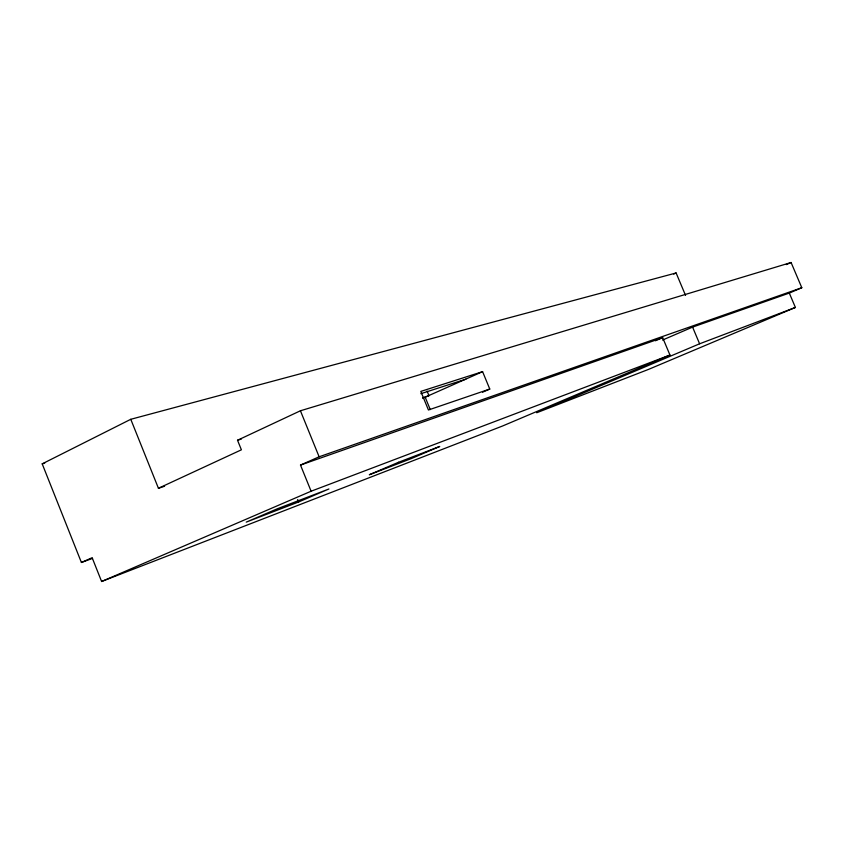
<?xml version="1.0" encoding="UTF-8"?>
<svg xmlns="http://www.w3.org/2000/svg" width="844" height="844" viewBox="0 0 844 844"><rect width="100%" height="100%" fill="white"/><g stroke="black" fill="none" stroke-linecap="round" stroke-linejoin="round"><path stroke-width="1.27" d="M92.534 558.39L81.404 562.473L42.2 463.852L130.778 419.299L676.118 272.971L685.55 295.411M130.778 419.299L158.429 488.275L241.395 449.81L237.523 440.251L300.422 410.775L791.092 262.505L801.8 287.73L789.309 293.079L692.586 327.113L662.519 340.058M673.712 274.068L676.118 272.971M422.812 398.241L482.589 371.655L489.773 389.052L482.557 392.228M81.404 562.473L92.144 557.705L101.607 581.495L502.465 426.041L669.957 355.05L662.656 337.642L300.496 465.076L311.109 491.219L669.957 355.05M300.496 465.076L319.127 456.794L801.8 287.73M786.334 264.594L791.092 262.505M655.398 340.776L662.656 337.642M101.607 581.495L311.109 491.219M298.639 501.958L328.907 488.982L277.222 508.816L246.237 522.13L298.639 501.958L297.668 499.553M795.396 307.448L699.602 343.793L536.731 412.748L648.677 369.334L795.396 307.448L789.309 293.079M489.773 389.052L428.435 409.994L420.808 391.405L482.589 371.655M158.429 488.275L164.601 486.239M422.738 397.798L429.005 395.752L427.106 391.131M420.861 393.673L465.825 379.199M237.523 440.251L241.3 439.08M42.2 463.852L44.732 463.134M692.586 327.113L699.602 343.793M425.271 397.429L430.261 409.572M300.422 410.775L319.127 456.794M398.473 462.29L369.303 474.75L411.271 458.598L439.745 446.455L398.473 462.29"/></g></svg>
